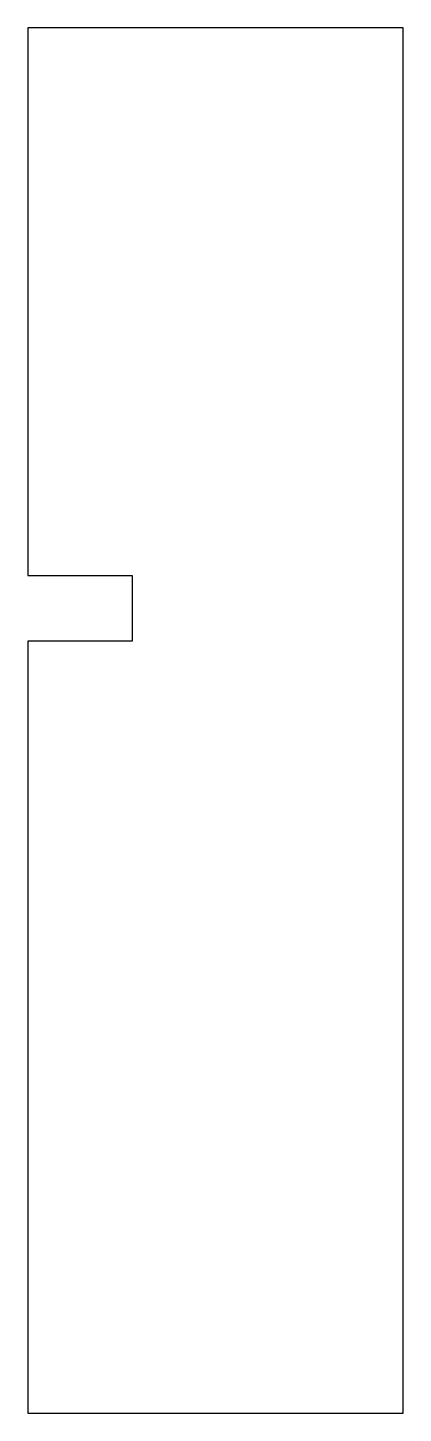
# Model space of a CAD drawing. Header units: metres. Extents: x 112 to 130, y 0 to 66.4.
import ezdxf

# ---------------------------------------------------------------- set-up
doc = ezdxf.new("R2010")
doc.units = ezdxf.units.M

msp = doc.modelspace()

# ---------------------------------------------------------------- linework, layer by layer
for p, q in [((130, 66.4), (112, 66.4)), ((112, 66.4), (112, 40.15)), ((130, 0), (130, 66.4)), ((112, 40.15), (117, 40.15)), ((117, 40.15), (117, 37)), ((117, 37), (112, 37)), ((112, 37), (112, 0)), ((112, 0), (130, 0))]:
    msp.add_line(p, q)

doc.saveas('drawing.dxf')
